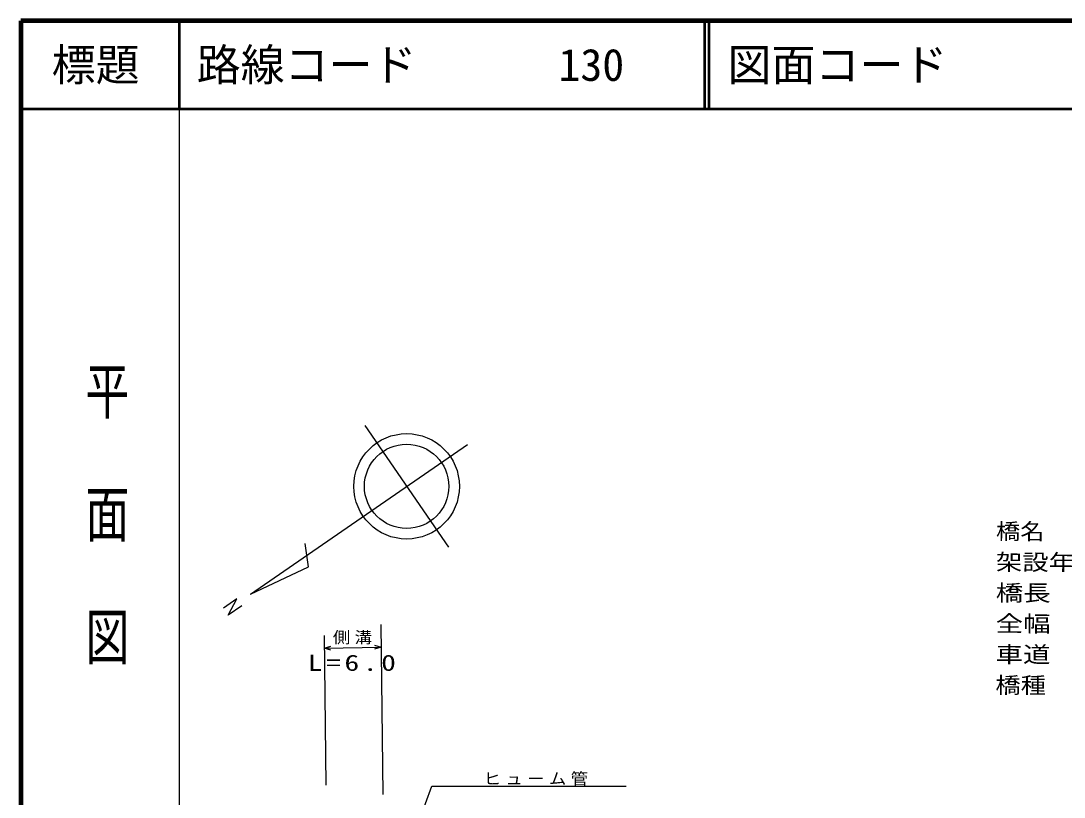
# Model space of a CAD drawing. Units: millimetres, scale not verified. Extents: x 40000 to 680000, y 20000 to 380000.
# Drawn here: x 40000 to 158662, y 291662 to 380000 of the extents above; entities that cross this region are included whole.
import ezdxf
from ezdxf.enums import TextEntityAlignment as Align

# ---------------------------------------------------------------- set-up
doc = ezdxf.new("R2010")
doc.units = ezdxf.units.MM
doc.header["$LTSCALE"] = 1000
for name, color, linetype, lineweight in [('M-BGD', 7, 'Continuous', 25), ('M-STR-HTXT', 7, 'Continuous', 13), ('M-TTL', 2, 'Continuous', 140), ('M-TTL-BAND', 7, 'Continuous', 25), ('M-TTL-LINE', 7, 'Continuous', 50)]:
    doc.layers.add(name, color=color, linetype=linetype, lineweight=lineweight)
doc.layers.add('M-TTL-TXT', color=7, linetype='Continuous')
doc.styles.add('@ＭＳ ゴシック', font='')
doc.styles.add('ＭＳ ゴシック', font='')
doc.styles.get('@ＭＳ ゴシック').set_extended_font_data('@MS Gothic')
doc.styles.get('ＭＳ ゴシック').set_extended_font_data('MS Gothic')

msp = doc.modelspace()

# ---------------------------------------------------------------- linework, layer by layer
at = {"layer": 'M-BGD'}
for p, q in [((79105, 333942), (88652, 320118)), ((66105, 314755), (90790, 331803)), ((72711, 317859), (72335, 320516)), ((66105, 314755), (72711, 317859)), ((64576, 314231), (63052, 313166)), ((63594, 312384), (64576, 314231)), ((65118, 313437), (63594, 312384)), ((80952, 311320), (81156, 291961)), ((74499, 310065), (74678, 293036)), ((74515, 308597), (80979, 308741)), ((78829, 270875), (86731, 292919)), ((86731, 292919), (108858, 292919))]:
    msp.add_line(p, q, dxfattribs=at)
for points in [[(75269, 308399), (74515, 308597), (75260, 308828)], [(80225, 308940), (80979, 308741), (80234, 308511)]]:
    msp.add_lwpolyline(points, dxfattribs=at)
for radius in [6000, 4800]:
    msp.add_circle((83878, 327030), radius, dxfattribs=at)
at = {"layer": 'M-TTL'}
for p, q in [((40000, 380000), (40000, 20000)), ((680000, 380000), (40000, 380000))]:
    msp.add_line(p, q, dxfattribs=at)
at = {"layer": 'M-TTL-BAND'}
msp.add_line((58000, 370000), (58000, 20000), dxfattribs=at)
at = {"layer": 'M-TTL-LINE'}
for p, q in [((58000, 380000), (58000, 370000)), ((117750, 380000), (117750, 370000)), ((118250, 380000), (118250, 370000)), ((40000, 370000), (680000, 370000))]:
    msp.add_line(p, q, dxfattribs=at)

# ---------------------------------------------------------------- texts
at = {"layer": 'M-BGD', "attachment_point": 7, "style": 'ＭＳ ゴシック'}
for s, insert, char_height in [('\\T1.25;\\W1.1;側溝', (75485, 309039), 1320), ('\\T1.24;\\W1.35;L=6.0', (72628, 306003), 1833), ('\\T1.25;\\W1.1;ヒューム管', (92632, 292965), 1320)]:
    msp.add_mtext(s, dxfattribs=dict(at, insert=insert, char_height=char_height))
at = {"layer": 'M-STR-HTXT', "style": 'ＭＳ ゴシック'}
for s, width, p in [('橋名\u3000\u3000\u3000第2相の谷橋', 1.1, (150912, 320450)), ('架設年月\u3000\u3000S33', 1.2, (150898, 316950)), ('橋長\u3000\u3000\u3000\u3000L= 2.4', 1.25, (150883, 313450)), ('全幅\u3000\u3000\u3000\u3000W1= 4.2', 1.25, (150869, 309950)), ('車道\u3000\u3000\u3000\u3000W2= 3.0', 1.25, (150854, 306450)), ('橋種\u3000\u3000\u3000\u3000RC橋', 1.15, (150839, 302950))]:
    msp.add_text(s, height=1833, rotation=359.762, dxfattribs=dict(at, width=width)).set_placement(p, align=Align.BOTTOM_LEFT)
at = {"layer": 'M-TTL-BAND', "style": '@ＭＳ ゴシック', "width": 1.4}
msp.add_text('平  面  図', height=3666, rotation=270, dxfattribs=at).set_placement((49777, 306475), align=Align.MIDDLE_RIGHT)
at = {"layer": 'M-TTL-TXT', "style": 'ＭＳ ゴシック'}
msp.add_text('標題', height=3666, dxfattribs=at).set_placement((48500, 375000), align=Align.MIDDLE_CENTER)
for s, p in [('路線コード', (60000, 375000)), ('130', (101142, 375000)), ('図面コード', (120380, 375000))]:
    msp.add_text(s, height=3666, dxfattribs=at).set_placement(p, align=Align.MIDDLE_LEFT)

doc.saveas('drawing.dxf')
